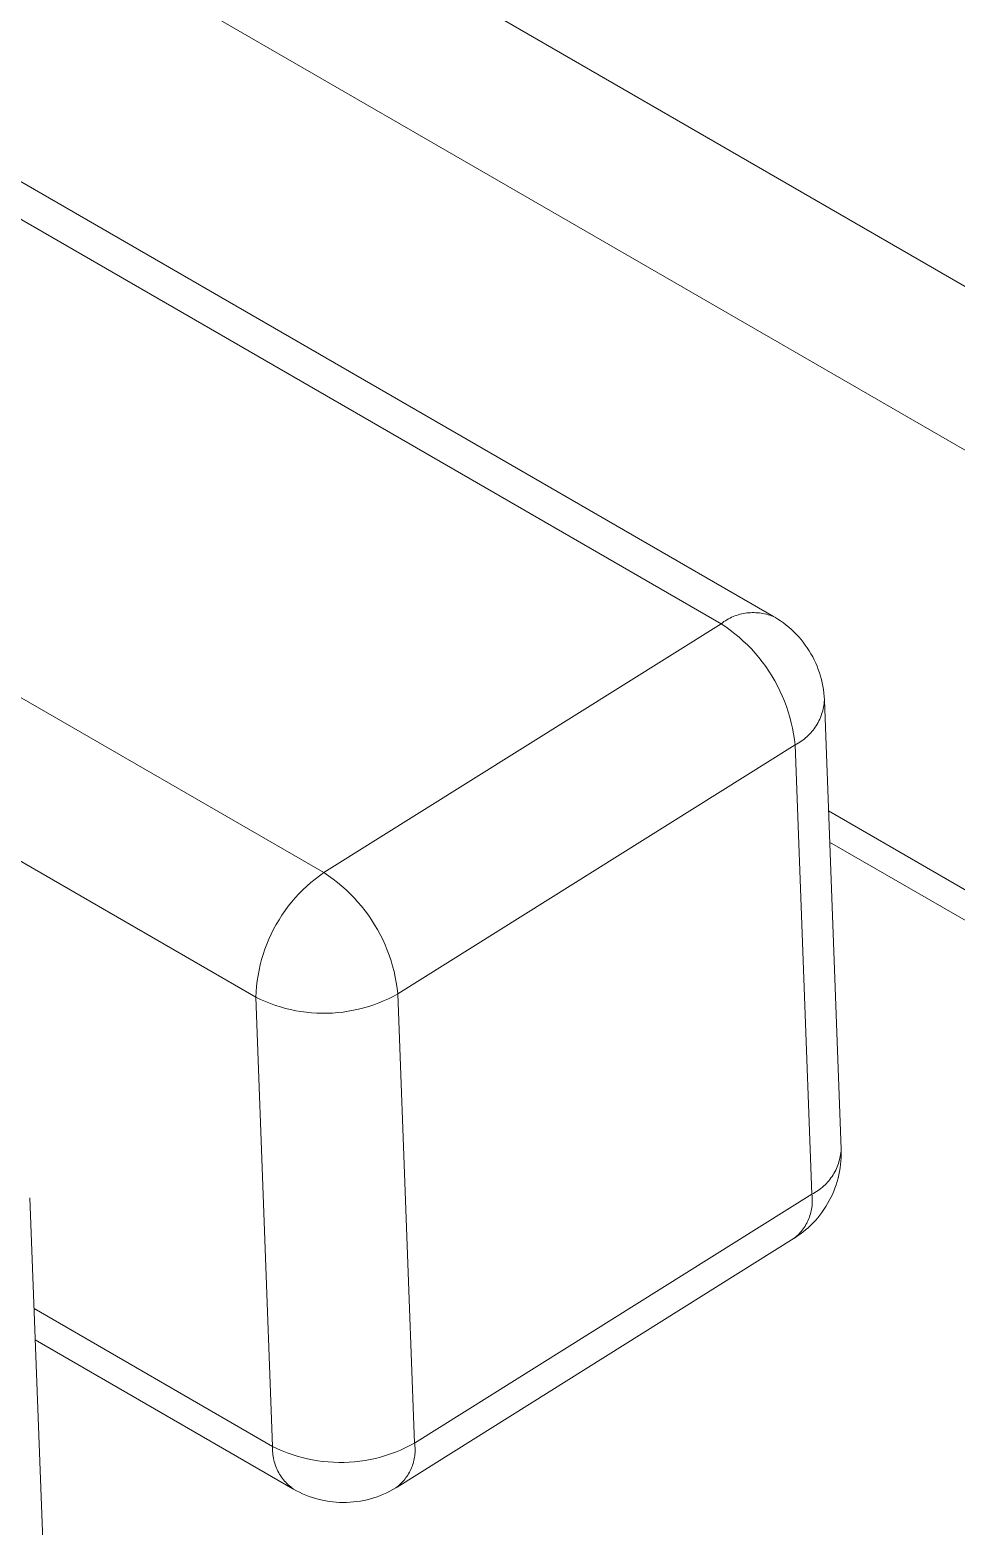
# Model space of a CAD drawing. Header units: inches. Extents: x -16 to 183, y -17 to 123.
# Drawn here: x 47.246 to 48.439, y 10.415 to 12.341 of the extents above; entities that cross this region are included whole.
import ezdxf

# ---------------------------------------------------------------- set-up
doc = ezdxf.new("R2010")
doc.units = ezdxf.units.IN
doc.layers.add('ZANO_R', color=7, linetype='Continuous', lineweight=0)

msp = doc.modelspace()

# ---------------------------------------------------------------- linework, layer by layer
at = {"layer": 'ZANO_R'}
for p, q in [((15.91726, 30.79374), (48.64757, 11.89689)), ((48.56009, 11.73645), (15.82978, 30.6333)), ((48.13605, 11.57659), (15.40574, 30.47345)), ((15.47486, 30.48182), (48.2035, 11.58593)), ((14.89421, 30.15316), (47.62452, 11.2563)), ((47.53704, 11.09586), (14.80673, 29.99271)), ((47.62452, 11.2563), (48.13605, 11.57659)), ((48.13605, 11.57659), (48.13787, 11.57798)), ((48.13605, 11.57659), (48.14209, 11.57255)), ((48.13787, 11.57798), (48.13974, 11.5793)), ((48.13974, 11.5793), (48.14165, 11.58056)), ((48.14165, 11.58056), (48.1436, 11.58175)), ((48.1436, 11.58175), (48.14559, 11.58288)), ((48.14559, 11.58288), (48.14762, 11.58393)), ((48.14762, 11.58393), (48.14969, 11.58492)), ((48.14969, 11.58492), (48.15179, 11.58583)), ((48.15179, 11.58583), (48.15391, 11.58667)), ((48.15391, 11.58667), (48.15607, 11.58744)), ((48.15607, 11.58744), (48.15825, 11.58814)), ((48.15825, 11.58814), (48.16045, 11.58876)), ((48.16045, 11.58876), (48.16267, 11.5893)), ((48.16267, 11.5893), (48.16491, 11.58977)), ((48.16491, 11.58977), (48.16717, 11.59016)), ((48.16717, 11.59016), (48.16943, 11.59047)), ((48.16943, 11.59047), (48.17171, 11.59071)), ((48.17171, 11.59071), (48.17399, 11.59087)), ((48.17399, 11.59087), (48.17628, 11.59095)), ((48.17628, 11.59095), (48.17857, 11.59095)), ((48.17857, 11.59095), (48.18086, 11.59087)), ((48.18086, 11.59087), (48.18314, 11.59072)), ((48.18314, 11.59072), (48.18541, 11.59049)), ((48.18541, 11.59049), (48.18768, 11.59018)), ((48.18768, 11.59018), (48.18994, 11.58979)), ((48.18994, 11.58979), (48.19218, 11.58932)), ((48.19218, 11.58932), (48.1944, 11.58878)), ((48.1944, 11.58878), (48.1966, 11.58817)), ((48.1966, 11.58817), (48.19878, 11.58748)), ((48.19878, 11.58748), (48.20094, 11.58671)), ((48.20094, 11.58671), (48.20307, 11.58587)), ((48.20307, 11.58587), (48.20517, 11.58496)), ((48.20517, 11.58496), (48.20899, 11.58264)), ((48.20899, 11.58264), (48.21272, 11.58019)), ((48.21272, 11.58019), (48.21637, 11.57761)), ((48.21637, 11.57761), (48.21993, 11.57491)), ((48.21993, 11.57491), (48.22339, 11.57208)), ((48.14209, 11.57255), (48.148, 11.5683)), ((48.148, 11.5683), (48.15375, 11.56384)), ((48.15375, 11.56384), (48.15934, 11.55919)), ((48.15934, 11.55919), (48.16477, 11.55435)), ((48.16477, 11.55435), (48.17003, 11.54932)), ((48.22339, 11.57208), (48.22675, 11.56914)), ((48.22675, 11.56914), (48.23, 11.56608)), ((48.23, 11.56608), (48.23315, 11.56292)), ((48.23315, 11.56292), (48.23619, 11.55964)), ((48.23619, 11.55964), (48.23912, 11.55626)), ((48.23912, 11.55626), (48.24192, 11.55279)), ((48.17003, 11.54932), (48.17511, 11.54412)), ((48.17511, 11.54412), (48.18001, 11.53874)), ((48.18001, 11.53874), (48.18471, 11.53319)), ((48.24192, 11.55279), (48.2446, 11.54922)), ((48.2446, 11.54922), (48.24716, 11.54555)), ((48.24716, 11.54555), (48.24959, 11.54181)), ((48.24959, 11.54181), (48.25189, 11.53798)), ((48.25189, 11.53798), (48.25406, 11.53407)), ((48.18471, 11.53319), (48.18923, 11.52749)), ((48.18923, 11.52749), (48.19354, 11.52163)), ((48.19354, 11.52163), (48.19765, 11.51563)), ((48.25406, 11.53407), (48.25609, 11.53009)), ((48.25609, 11.53009), (48.25798, 11.52604)), ((48.25798, 11.52604), (48.25973, 11.52193)), ((48.25973, 11.52193), (48.26134, 11.51776)), ((48.26134, 11.51776), (48.2628, 11.51354)), ((48.19765, 11.51563), (48.20155, 11.50949)), ((48.20155, 11.50949), (48.20523, 11.50321)), ((48.20523, 11.50321), (48.2087, 11.49682)), ((48.2087, 11.49682), (48.21194, 11.4903)), ((48.2628, 11.51354), (48.26411, 11.50927)), ((48.26411, 11.50927), (48.26528, 11.50496)), ((48.26528, 11.50496), (48.2663, 11.50061)), ((48.2663, 11.50061), (48.26716, 11.49623)), ((48.21194, 11.4903), (48.21495, 11.48368)), ((48.21495, 11.48368), (48.21773, 11.47696)), ((48.26716, 11.49623), (48.26788, 11.49182)), ((48.26788, 11.49182), (48.26844, 11.48739)), ((48.26844, 11.48739), (48.26885, 11.48294)), ((48.26885, 11.48294), (48.2691, 11.47848)), ((48.2691, 11.47848), (48.26894, 11.47615)), ((48.26911, 11.47818), (48.29072, 10.9003)), ((48.21773, 11.47696), (48.22028, 11.47015)), ((48.22028, 11.47015), (48.22259, 11.46325)), ((48.22259, 11.46325), (48.22466, 11.45628)), ((48.26564, 11.46016), (48.26486, 11.45796)), ((48.26634, 11.46239), (48.26564, 11.46016)), ((48.26697, 11.46464), (48.26634, 11.46239)), ((48.26752, 11.46692), (48.26697, 11.46464)), ((48.26799, 11.4692), (48.26752, 11.46692)), ((48.26839, 11.47151), (48.26799, 11.4692)), ((48.26871, 11.47382), (48.26839, 11.47151)), ((48.26894, 11.47615), (48.26871, 11.47382)), ((48.22466, 11.45628), (48.22649, 11.44923)), ((48.22649, 11.44923), (48.22807, 11.44213)), ((48.22807, 11.44213), (48.22941, 11.43498)), ((48.25464, 11.43967), (48.25317, 11.43786)), ((48.25604, 11.44154), (48.25464, 11.43967)), ((48.25738, 11.44345), (48.25604, 11.44154)), ((48.25866, 11.44541), (48.25738, 11.44345)), ((48.25987, 11.44741), (48.25866, 11.44541)), ((48.26101, 11.44945), (48.25987, 11.44741)), ((48.26208, 11.45153), (48.26101, 11.44945)), ((48.26308, 11.45364), (48.26208, 11.45153)), ((48.26401, 11.45579), (48.26308, 11.45364)), ((48.26486, 11.45796), (48.26401, 11.45579)), ((48.23133, 11.42056), (47.71981, 11.10027)), ((48.22941, 11.43498), (48.2305, 11.42779)), ((48.2305, 11.42779), (48.23133, 11.42056)), ((48.2334, 11.42165), (48.23133, 11.42056)), ((48.25295, 10.84239), (48.23133, 11.42056)), ((48.23544, 11.4228), (48.2334, 11.42165)), ((48.23743, 11.42403), (48.23544, 11.4228)), ((48.23938, 11.42532), (48.23743, 11.42403)), ((48.24128, 11.42667), (48.23938, 11.42532)), ((48.24314, 11.42809), (48.24128, 11.42667)), ((48.24494, 11.42958), (48.24314, 11.42809)), ((48.2467, 11.43112), (48.24494, 11.42958)), ((48.2484, 11.43272), (48.2467, 11.43112)), ((48.25005, 11.43438), (48.2484, 11.43272)), ((48.25164, 11.43609), (48.25005, 11.43438)), ((48.25317, 11.43786), (48.25164, 11.43609)), ((48.27444, 11.33567), (48.58171, 11.15827)), ((48.60779, 11.10385), (48.27595, 11.29544)), ((47.6078, 11.24349), (47.61323, 11.24795)), ((47.61323, 11.24795), (47.6188, 11.25223)), ((47.6188, 11.25223), (47.62452, 11.2563)), ((47.62452, 11.2563), (47.63057, 11.25225)), ((47.63057, 11.25225), (47.63647, 11.248)), ((47.63647, 11.248), (47.64222, 11.24355)), ((47.58776, 11.22384), (47.59251, 11.22901)), ((47.59251, 11.22901), (47.59744, 11.23401)), ((47.59744, 11.23401), (47.60254, 11.23884)), ((47.60254, 11.23884), (47.6078, 11.24349)), ((47.64222, 11.24355), (47.64781, 11.2389)), ((47.64781, 11.2389), (47.65324, 11.23405)), ((47.65324, 11.23405), (47.6585, 11.22903)), ((47.6585, 11.22903), (47.66358, 11.22382)), ((47.57462, 11.20737), (47.57881, 11.21301)), ((47.57881, 11.21301), (47.58319, 11.2185)), ((47.58319, 11.2185), (47.58776, 11.22384)), ((47.66358, 11.22382), (47.66848, 11.21844)), ((47.66848, 11.21844), (47.67319, 11.2129)), ((47.67319, 11.2129), (47.6777, 11.20719)), ((47.55992, 11.18346), (47.56328, 11.18962)), ((47.56328, 11.18962), (47.56685, 11.19567)), ((47.56685, 11.19567), (47.57064, 11.20159)), ((47.57064, 11.20159), (47.57462, 11.20737)), ((47.6777, 11.20719), (47.68202, 11.20134)), ((47.68202, 11.20134), (47.68613, 11.19533)), ((47.68613, 11.19533), (47.69002, 11.18919)), ((47.69002, 11.18919), (47.69371, 11.18292)), ((47.55114, 11.16431), (47.55385, 11.17079)), ((47.55385, 11.17079), (47.55677, 11.17718)), ((47.55677, 11.17718), (47.55992, 11.18346)), ((47.69371, 11.18292), (47.69717, 11.17652)), ((47.69717, 11.17652), (47.70041, 11.17001)), ((47.70041, 11.17001), (47.70342, 11.16339)), ((47.54442, 11.14435), (47.54643, 11.15108)), ((47.54643, 11.15108), (47.54867, 11.15773)), ((47.54867, 11.15773), (47.55114, 11.16431)), ((47.70342, 11.16339), (47.70621, 11.15667)), ((47.70621, 11.15667), (47.70875, 11.14985)), ((47.53981, 11.1238), (47.5411, 11.1307)), ((47.5411, 11.1307), (47.54264, 11.13755)), ((47.54264, 11.13755), (47.54442, 11.14435)), ((47.70875, 11.14985), (47.71106, 11.14295)), ((47.71106, 11.14295), (47.71314, 11.13598)), ((47.71314, 11.13598), (47.71496, 11.12894)), ((47.53794, 11.10988), (47.53875, 11.11685)), ((47.53875, 11.11685), (47.53981, 11.1238)), ((47.71496, 11.12894), (47.71655, 11.12184)), ((47.71655, 11.12184), (47.71788, 11.11469)), ((47.71788, 11.11469), (47.71897, 11.1075)), ((47.53704, 11.09586), (47.53737, 11.10288)), ((47.54317, 11.09292), (47.53704, 11.09586)), ((47.55866, 10.51768), (47.53704, 11.09586)), ((47.53737, 11.10288), (47.53794, 11.10988)), ((47.5494, 11.0902), (47.54317, 11.09292)), ((47.70774, 11.09402), (47.70155, 11.09122)), ((47.71383, 11.09704), (47.70774, 11.09402)), ((47.71981, 11.10027), (47.71383, 11.09704)), ((47.71897, 11.1075), (47.71981, 11.10027)), ((47.71981, 11.10027), (47.74143, 10.52209)), ((47.55571, 11.0877), (47.5494, 11.0902)), ((47.56212, 11.08542), (47.55571, 11.0877)), ((47.56859, 11.08337), (47.56212, 11.08542)), ((47.57514, 11.08154), (47.56859, 11.08337)), ((47.58174, 11.07994), (47.57514, 11.08154)), ((47.5884, 11.07857), (47.58174, 11.07994)), ((47.5951, 11.07744), (47.5884, 11.07857)), ((47.60184, 11.07654), (47.5951, 11.07744)), ((47.6086, 11.07587), (47.60184, 11.07654)), ((47.61538, 11.07545), (47.6086, 11.07587)), ((47.62218, 11.07525), (47.61538, 11.07545)), ((47.62897, 11.0753), (47.62218, 11.07525)), ((47.63576, 11.07558), (47.62897, 11.0753)), ((47.64254, 11.0761), (47.63576, 11.07558)), ((47.64929, 11.07686), (47.64254, 11.0761)), ((47.65602, 11.07785), (47.64929, 11.07686)), ((47.6627, 11.07907), (47.65602, 11.07785)), ((47.66934, 11.08053), (47.6627, 11.07907)), ((47.67592, 11.08221), (47.66934, 11.08053)), ((47.68244, 11.08413), (47.67592, 11.08221)), ((47.68889, 11.08627), (47.68244, 11.08413)), ((47.69526, 11.08864), (47.68889, 11.08627)), ((47.70155, 11.09122), (47.69526, 11.08864)), ((48.29072, 10.9003), (48.29056, 10.89797)), ((48.28726, 10.88199), (48.28648, 10.87978)), ((48.28796, 10.88422), (48.28726, 10.88199)), ((48.28859, 10.88647), (48.28796, 10.88422)), ((48.28914, 10.88874), (48.28859, 10.88647)), ((48.28961, 10.89103), (48.28914, 10.88874)), ((48.28999, 10.88053), (48.28941, 10.87611)), ((48.29001, 10.89333), (48.28961, 10.89103)), ((48.29042, 10.88495), (48.28999, 10.88053)), ((48.29033, 10.89565), (48.29001, 10.89333)), ((48.29056, 10.89797), (48.29033, 10.89565)), ((48.29069, 10.88939), (48.29042, 10.88495)), ((48.29082, 10.89384), (48.29069, 10.88939)), ((48.29079, 10.89829), (48.29082, 10.89384)), ((48.27626, 10.8615), (48.27479, 10.85968)), ((48.27766, 10.86336), (48.27626, 10.8615)), ((48.279, 10.86528), (48.27766, 10.86336)), ((48.28028, 10.86723), (48.279, 10.86528)), ((48.28149, 10.86923), (48.28028, 10.86723)), ((48.28263, 10.87127), (48.28149, 10.86923)), ((48.2837, 10.87335), (48.28263, 10.87127)), ((48.2847, 10.87546), (48.2837, 10.87335)), ((48.28563, 10.87761), (48.2847, 10.87546)), ((48.28677, 10.86304), (48.28559, 10.85875)), ((48.28648, 10.87978), (48.28563, 10.87761)), ((48.2878, 10.86736), (48.28677, 10.86304)), ((48.28868, 10.87173), (48.2878, 10.86736)), ((48.28941, 10.87611), (48.28868, 10.87173)), ((47.74143, 10.52209), (48.25295, 10.84239)), ((48.25502, 10.84347), (48.25295, 10.84239)), ((48.25295, 10.84239), (48.25322, 10.84027)), ((48.25706, 10.84463), (48.25502, 10.84347)), ((48.25905, 10.84585), (48.25706, 10.84463)), ((48.261, 10.84714), (48.25905, 10.84585)), ((48.2629, 10.8485), (48.261, 10.84714)), ((48.26475, 10.84992), (48.2629, 10.8485)), ((48.26656, 10.8514), (48.26475, 10.84992)), ((48.26832, 10.85294), (48.26656, 10.8514)), ((48.27002, 10.85454), (48.26832, 10.85294)), ((48.27167, 10.8562), (48.27002, 10.85454)), ((48.27326, 10.85791), (48.27167, 10.8562)), ((48.27479, 10.85968), (48.27326, 10.85791)), ((48.27942, 10.84207), (48.27752, 10.83804)), ((48.28117, 10.84616), (48.27942, 10.84207)), ((48.28279, 10.8503), (48.28117, 10.84616)), ((48.28426, 10.8545), (48.28279, 10.8503)), ((48.28559, 10.85875), (48.28426, 10.8545)), ((47.24606, 10.83759), (47.26767, 10.25972)), ((48.25264, 10.82324), (48.25223, 10.82115)), ((48.25297, 10.82535), (48.25264, 10.82324)), ((48.25323, 10.82748), (48.25297, 10.82535)), ((48.25322, 10.84027), (48.2534, 10.83814)), ((48.25341, 10.8296), (48.25323, 10.82748)), ((48.2534, 10.83814), (48.25352, 10.83601)), ((48.25352, 10.83174), (48.25341, 10.8296)), ((48.25352, 10.83601), (48.25356, 10.83387)), ((48.25356, 10.83387), (48.25352, 10.83174)), ((48.26858, 10.82267), (48.26602, 10.81903)), ((48.27101, 10.8264), (48.26858, 10.82267)), ((48.27331, 10.8302), (48.27101, 10.8264)), ((48.27548, 10.83409), (48.27331, 10.8302)), ((48.27752, 10.83804), (48.27548, 10.83409)), ((48.24644, 10.80513), (48.24541, 10.80326)), ((48.24741, 10.80704), (48.24644, 10.80513)), ((48.2483, 10.80897), (48.24741, 10.80704)), ((48.24913, 10.81094), (48.2483, 10.80897)), ((48.2499, 10.81294), (48.24913, 10.81094)), ((48.25059, 10.81496), (48.2499, 10.81294)), ((48.25121, 10.817), (48.25059, 10.81496)), ((48.25176, 10.81907), (48.25121, 10.817)), ((48.25459, 10.80541), (48.25144, 10.80226)), ((48.25223, 10.82115), (48.25176, 10.81907)), ((48.25762, 10.80867), (48.25459, 10.80541)), ((48.26054, 10.81202), (48.25762, 10.80867)), ((48.26334, 10.81548), (48.26054, 10.81202)), ((48.26602, 10.81903), (48.26334, 10.81548)), ((48.23015, 10.78559), (47.71896, 10.46551)), ((48.2318, 10.78694), (48.23015, 10.78559)), ((48.23421, 10.78824), (48.23049, 10.7858)), ((48.23341, 10.78834), (48.2318, 10.78694)), ((48.23496, 10.78981), (48.23341, 10.78834)), ((48.23784, 10.7908), (48.23421, 10.78824)), ((48.23647, 10.79132), (48.23496, 10.78981)), ((48.23792, 10.79289), (48.23647, 10.79132)), ((48.24139, 10.79349), (48.23784, 10.7908)), ((48.23932, 10.7945), (48.23792, 10.79289)), ((48.24066, 10.79617), (48.23932, 10.7945)), ((48.24194, 10.79788), (48.24066, 10.79617)), ((48.24484, 10.7963), (48.24139, 10.79349)), ((48.24316, 10.79963), (48.24194, 10.79788)), ((48.24431, 10.80143), (48.24316, 10.79963)), ((48.24541, 10.80326), (48.24431, 10.80143)), ((48.24819, 10.79922), (48.24484, 10.7963)), ((48.25144, 10.80226), (48.24819, 10.79922)), ((47.25139, 10.69508), (47.55866, 10.51768)), ((47.58474, 10.46326), (47.25289, 10.65485)), ((47.55858, 10.51549), (47.55866, 10.51768)), ((47.55858, 10.5133), (47.55858, 10.51549)), ((47.56479, 10.51475), (47.55866, 10.51768)), ((47.57102, 10.51203), (47.56479, 10.51475)), ((47.72936, 10.51585), (47.72317, 10.51304)), ((47.73545, 10.51887), (47.72936, 10.51585)), ((47.74143, 10.52209), (47.73545, 10.51887)), ((47.74143, 10.52209), (47.74169, 10.52006)), ((47.74169, 10.52006), (47.74189, 10.51802)), ((47.74189, 10.51802), (47.74201, 10.51598)), ((47.74201, 10.51598), (47.74207, 10.51393)), ((47.55866, 10.51111), (47.55858, 10.5133)), ((47.55882, 10.50892), (47.55866, 10.51111)), ((47.55905, 10.50674), (47.55882, 10.50892)), ((47.55935, 10.50456), (47.55905, 10.50674)), ((47.55973, 10.50241), (47.55935, 10.50456)), ((47.56019, 10.50026), (47.55973, 10.50241)), ((47.56072, 10.49813), (47.56019, 10.50026)), ((47.56133, 10.49602), (47.56072, 10.49813)), ((47.562, 10.49394), (47.56133, 10.49602)), ((47.57733, 10.50952), (47.57102, 10.51203)), ((47.58374, 10.50725), (47.57733, 10.50952)), ((47.59021, 10.50519), (47.58374, 10.50725)), ((47.59676, 10.50336), (47.59021, 10.50519)), ((47.60336, 10.50176), (47.59676, 10.50336)), ((47.61002, 10.5004), (47.60336, 10.50176)), ((47.61672, 10.49926), (47.61002, 10.5004)), ((47.62346, 10.49836), (47.61672, 10.49926)), ((47.63022, 10.4977), (47.62346, 10.49836)), ((47.637, 10.49727), (47.63022, 10.4977)), ((47.6438, 10.49708), (47.637, 10.49727)), ((47.65059, 10.49712), (47.6438, 10.49708)), ((47.65738, 10.49741), (47.65059, 10.49712)), ((47.66416, 10.49792), (47.65738, 10.49741)), ((47.67091, 10.49868), (47.66416, 10.49792)), ((47.67764, 10.49967), (47.67091, 10.49868)), ((47.68432, 10.50089), (47.67764, 10.49967)), ((47.69096, 10.50235), (47.68432, 10.50089)), ((47.69754, 10.50404), (47.69096, 10.50235)), ((47.70406, 10.50595), (47.69754, 10.50404)), ((47.71051, 10.50809), (47.70406, 10.50595)), ((47.71688, 10.51046), (47.71051, 10.50809)), ((47.72317, 10.51304), (47.71688, 10.51046)), ((47.73947, 10.49576), (47.73884, 10.49381)), ((47.74003, 10.49773), (47.73947, 10.49576)), ((47.74053, 10.49972), (47.74003, 10.49773)), ((47.74095, 10.50172), (47.74053, 10.49972)), ((47.74131, 10.50374), (47.74095, 10.50172)), ((47.7416, 10.50576), (47.74131, 10.50374)), ((47.74182, 10.5078), (47.7416, 10.50576)), ((47.74197, 10.50984), (47.74182, 10.5078)), ((47.74205, 10.51189), (47.74197, 10.50984)), ((47.74207, 10.51393), (47.74205, 10.51189)), ((47.56275, 10.49188), (47.562, 10.49394)), ((47.56358, 10.48984), (47.56275, 10.49188)), ((47.56447, 10.48784), (47.56358, 10.48984)), ((47.56543, 10.48587), (47.56447, 10.48784)), ((47.56646, 10.48393), (47.56543, 10.48587)), ((47.56755, 10.48203), (47.56646, 10.48393)), ((47.56871, 10.48017), (47.56755, 10.48203)), ((47.56994, 10.47835), (47.56871, 10.48017)), ((47.57123, 10.47658), (47.56994, 10.47835)), ((47.57258, 10.47485), (47.57123, 10.47658)), ((47.72912, 10.4759), (47.72783, 10.47431)), ((47.73036, 10.47753), (47.72912, 10.4759)), ((47.73154, 10.4792), (47.73036, 10.47753)), ((47.73267, 10.48091), (47.73154, 10.4792)), ((47.73373, 10.48266), (47.73267, 10.48091)), ((47.73474, 10.48444), (47.73373, 10.48266)), ((47.73569, 10.48626), (47.73474, 10.48444)), ((47.73657, 10.48811), (47.73569, 10.48626)), ((47.73739, 10.48998), (47.73657, 10.48811)), ((47.73815, 10.49188), (47.73739, 10.48998)), ((47.73884, 10.49381), (47.73815, 10.49188)), ((47.57398, 10.47317), (47.57258, 10.47485)), ((47.57545, 10.47153), (47.57398, 10.47317)), ((47.57697, 10.46996), (47.57545, 10.47153)), ((47.57855, 10.46843), (47.57697, 10.46996)), ((47.58018, 10.46696), (47.57855, 10.46843)), ((47.58186, 10.46555), (47.58018, 10.46696)), ((47.58358, 10.4642), (47.58186, 10.46555)), ((47.58535, 10.46291), (47.58358, 10.4642)), ((47.58926, 10.46074), (47.58535, 10.46291)), ((47.59325, 10.45871), (47.58926, 10.46074)), ((47.5973, 10.45681), (47.59325, 10.45871)), ((47.60141, 10.45506), (47.5973, 10.45681)), ((47.7056, 10.45815), (47.70153, 10.4563)), ((47.7096, 10.46014), (47.7056, 10.45815)), ((47.71353, 10.46227), (47.7096, 10.46014)), ((47.71739, 10.46453), (47.71353, 10.46227)), ((47.71901, 10.46579), (47.71738, 10.46455)), ((47.7206, 10.46708), (47.71901, 10.46579)), ((47.72214, 10.46843), (47.7206, 10.46708)), ((47.72364, 10.46983), (47.72214, 10.46843)), ((47.72508, 10.47127), (47.72364, 10.46983)), ((47.72648, 10.47277), (47.72508, 10.47127)), ((47.72783, 10.47431), (47.72648, 10.47277)), ((47.60558, 10.45345), (47.60141, 10.45506)), ((47.6098, 10.45199), (47.60558, 10.45345)), ((47.61408, 10.45067), (47.6098, 10.45199)), ((47.61839, 10.44951), (47.61408, 10.45067)), ((47.62274, 10.44849), (47.61839, 10.44951)), ((47.62713, 10.44762), (47.62274, 10.44849)), ((47.63154, 10.44691), (47.62713, 10.44762)), ((47.63598, 10.44635), (47.63154, 10.44691)), ((47.64043, 10.44594), (47.63598, 10.44635)), ((47.64489, 10.44568), (47.64043, 10.44594)), ((47.64936, 10.44558), (47.64489, 10.44568)), ((47.65383, 10.44564), (47.64936, 10.44558)), ((47.6583, 10.44585), (47.65383, 10.44564)), ((47.66275, 10.44621), (47.6583, 10.44585)), ((47.66719, 10.44673), (47.66275, 10.44621)), ((47.67161, 10.4474), (47.66719, 10.44673)), ((47.676, 10.44822), (47.67161, 10.4474)), ((47.68037, 10.4492), (47.676, 10.44822)), ((47.68469, 10.45032), (47.68037, 10.4492)), ((47.68898, 10.4516), (47.68469, 10.45032)), ((47.69322, 10.45302), (47.68898, 10.4516)), ((47.6974, 10.45459), (47.69322, 10.45302)), ((47.70153, 10.4563), (47.6974, 10.45459))]:
    msp.add_line(p, q, dxfattribs=at)

doc.saveas('drawing.dxf')
